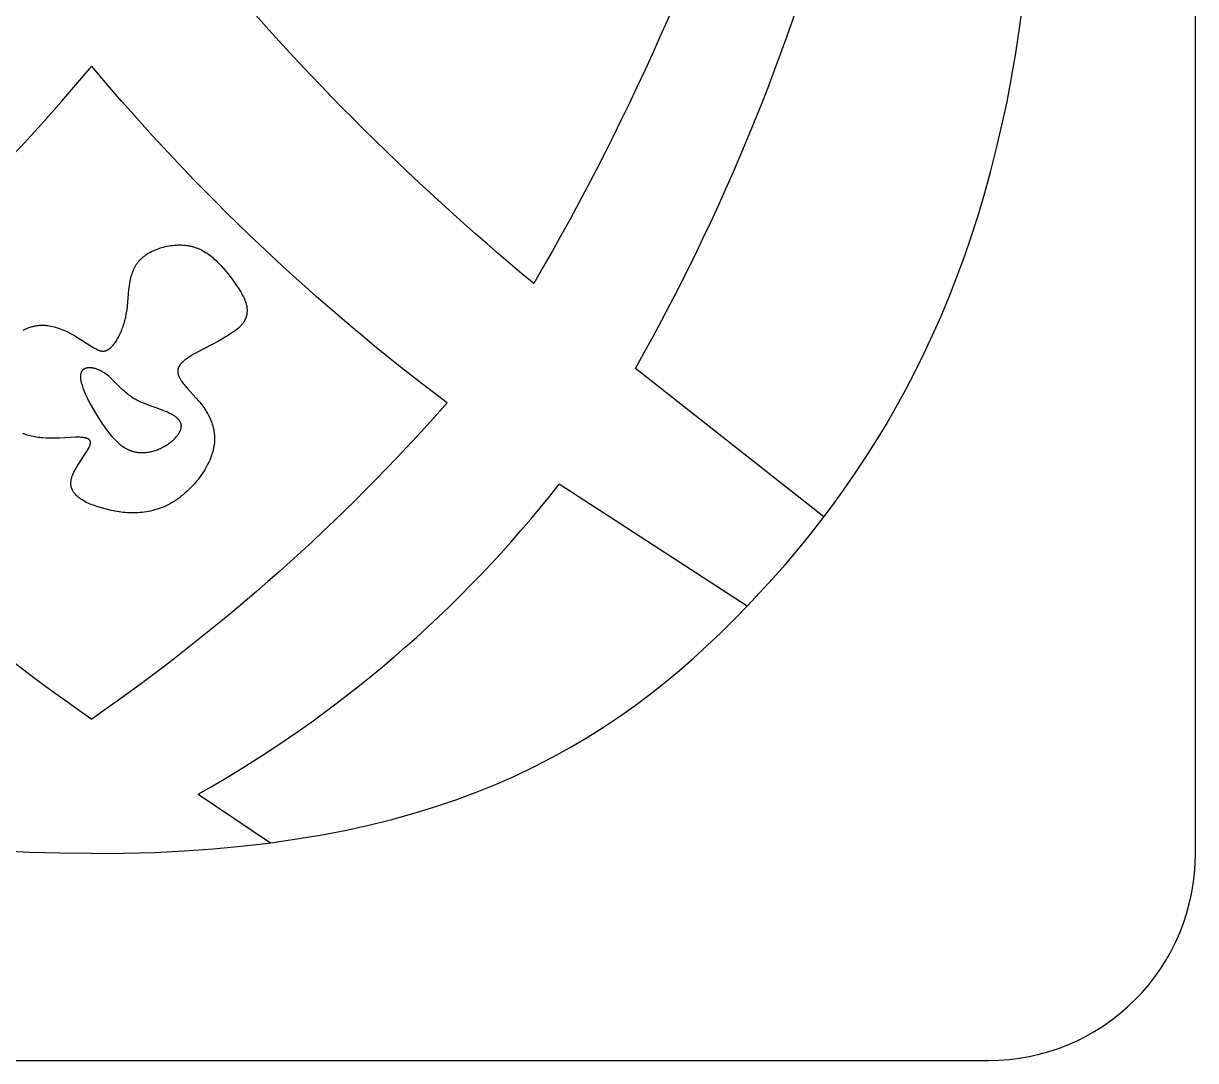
# Model space of a CAD drawing. Extents: x -66 to 16, y -52 to 43.
# Drawn here: x -0.99 to 16, y -3 to 12.03 of the extents above; entities that cross this region are included whole.
import ezdxf

# ---------------------------------------------------------------- set-up
doc = ezdxf.new("R2010")
doc.units = 0
doc.layers.add('CURVES', color=7, linetype='CONTINUOUS')
doc.layers.add('DEFAULT', color=7, linetype='CONTINUOUS')

msp = doc.modelspace()

# ---------------------------------------------------------------- linework, layer by layer
at = {"layer": 'CURVES'}
msp.add_lwpolyline([(-16, 0, 0.414214), (-13, -3), (13, -3, 0.414214), (16, 0), (16, 40, 0.414214), (13, 43), (-13, 43, 0.414214), (-16, 40)], format="xyb", close=True, dxfattribs=at)
msp.add_lwpolyline([(-16, 0, 0.414214), (-13, -3), (13, -3, 0.414214), (16, 0), (16, 40, 0.414214), (13, 43), (-13, 43, 0.414214), (-16, 40)], format="xyb", close=True, dxfattribs=at)
for points in [[(0, 0), (0.461, 0.004), (0.909, 0.017), (1.342, 0.039), (1.762, 0.069), (2.168, 0.106), (2.562, 0.152), (2.943, 0.206), (3.312, 0.267), (3.67, 0.336), (4.016, 0.411), (4.351, 0.495), (4.676, 0.584), (4.99, 0.681), (5.294, 0.785), (5.589, 0.894), (5.875, 1.01), (6.152, 1.133), (6.42, 1.261), (6.681, 1.395), (6.934, 1.534), (7.179, 1.679), (7.417, 1.829), (7.649, 1.984), (7.875, 2.145), (8.095, 2.309), (8.309, 2.479), (8.518, 2.653), (8.723, 2.831), (8.923, 3.014), (9.119, 3.2), (9.311, 3.39), (9.5, 3.583), (9.869, 3.981), (10.049, 4.185), (10.226, 4.393), (10.399, 4.605), (10.569, 4.822), (10.735, 5.042), (10.898, 5.267), (11.058, 5.496), (11.213, 5.73), (11.365, 5.969), (11.513, 6.213), (11.656, 6.461), (11.796, 6.715), (11.931, 6.975), (12.062, 7.24), (12.189, 7.51), (12.311, 7.786), (12.429, 8.068), (12.542, 8.356), (12.65, 8.651), (12.754, 8.951), (12.852, 9.258), (12.945, 9.572), (13.034, 9.892), (13.117, 10.219), (13.194, 10.553), (13.267, 10.894), (13.333, 11.243), (13.395, 11.599), (13.45, 11.962), (13.5, 12.333)], [(0, 0), (-0.461, 0.004), (-0.909, 0.017), (-1.342, 0.039)], [(0, 0), (-0.461, 0.004), (-0.909, 0.017), (-1.342, 0.039)]]:
    msp.add_lwpolyline(points, dxfattribs=at)
at = {"layer": 'DEFAULT'}
for p, q in [((10.612, 4.878), (7.881, 7.028)), ((9.5, 3.583), (6.775, 5.35)), ((1.542, 0.86), (2.59, 0.156))]:
    msp.add_line(p, q, dxfattribs=at)
for points in [[(0, 0), (0.461, 0.004), (0.909, 0.017), (1.342, 0.039), (1.762, 0.069), (2.168, 0.106), (2.562, 0.152), (2.943, 0.206), (3.312, 0.267), (3.67, 0.336), (4.016, 0.411), (4.351, 0.495), (4.676, 0.584), (4.99, 0.681), (5.294, 0.785), (5.589, 0.894), (5.875, 1.01), (6.152, 1.133), (6.42, 1.261), (6.681, 1.395), (6.934, 1.534), (7.179, 1.679), (7.417, 1.829), (7.649, 1.984), (7.875, 2.145), (8.095, 2.309), (8.309, 2.479), (8.518, 2.653), (8.723, 2.831), (8.923, 3.014), (9.119, 3.2), (9.311, 3.39), (9.5, 3.583), (9.869, 3.981), (10.049, 4.185), (10.226, 4.393), (10.399, 4.605), (10.569, 4.822), (10.735, 5.042), (10.898, 5.267), (11.058, 5.496), (11.213, 5.73), (11.365, 5.969), (11.513, 6.213), (11.656, 6.461), (11.796, 6.715), (11.931, 6.975), (12.062, 7.24), (12.189, 7.51), (12.311, 7.786), (12.429, 8.068), (12.542, 8.356), (12.65, 8.651), (12.754, 8.951), (12.852, 9.258), (12.945, 9.572), (13.034, 9.892), (13.117, 10.219), (13.194, 10.553), (13.267, 10.894), (13.333, 11.243), (13.395, 11.599), (13.45, 11.962), (13.5, 12.333)], [(-0.996, 7.582), (-0.985, 7.588), (-0.974, 7.593), (-0.964, 7.599), (-0.953, 7.604), (-0.942, 7.608), (-0.931, 7.613), (-0.92, 7.617), (-0.909, 7.621), (-0.898, 7.625), (-0.887, 7.629), (-0.876, 7.632), (-0.865, 7.635), (-0.853, 7.638), (-0.842, 7.641), (-0.831, 7.643), (-0.819, 7.646), (-0.808, 7.648), (-0.796, 7.65), (-0.785, 7.651), (-0.774, 7.652), (-0.762, 7.654), (-0.751, 7.654), (-0.739, 7.655), (-0.728, 7.655), (-0.716, 7.655), (-0.705, 7.655), (-0.693, 7.655), (-0.682, 7.655), (-0.67, 7.654), (-0.659, 7.653), (-0.648, 7.652), (-0.636, 7.65), (-0.613, 7.647), (-0.591, 7.643), (-0.568, 7.638), (-0.546, 7.632), (-0.523, 7.626), (-0.501, 7.619), (-0.479, 7.612), (-0.457, 7.604), (-0.436, 7.595), (-0.414, 7.587), (-0.393, 7.577), (-0.372, 7.568), (-0.331, 7.548), (-0.29, 7.527), (-0.251, 7.505), (-0.214, 7.483), (-0.143, 7.439), (0.004, 7.344), (0.028, 7.33), (0.051, 7.317), (0.062, 7.311), (0.073, 7.305), (0.083, 7.3), (0.093, 7.296), (0.098, 7.294), (0.103, 7.292), (0.108, 7.29), (0.113, 7.289), (0.118, 7.287), (0.123, 7.286), (0.127, 7.284), (0.132, 7.283), (0.137, 7.282), (0.141, 7.282), (0.146, 7.281), (0.151, 7.28), (0.155, 7.28), (0.16, 7.28), (0.164, 7.279), (0.168, 7.28), (0.173, 7.28), (0.177, 7.28), (0.179, 7.28), (0.182, 7.281), (0.184, 7.281), (0.186, 7.281), (0.188, 7.282), (0.19, 7.282), (0.193, 7.282), (0.195, 7.283), (0.197, 7.283), (0.199, 7.284), (0.203, 7.285), (0.208, 7.287), (0.212, 7.288), (0.216, 7.29), (0.221, 7.292), (0.225, 7.294), (0.229, 7.297), (0.234, 7.299), (0.238, 7.302), (0.243, 7.304), (0.247, 7.307), (0.251, 7.311), (0.256, 7.314), (0.26, 7.318), (0.265, 7.321), (0.269, 7.325), (0.274, 7.329), (0.279, 7.334), (0.283, 7.338), (0.292, 7.347), (0.302, 7.357), (0.311, 7.368), (0.32, 7.38), (0.329, 7.392), (0.338, 7.404), (0.348, 7.417), (0.357, 7.431), (0.366, 7.446), (0.375, 7.461), (0.383, 7.476), (0.392, 7.492), (0.401, 7.509), (0.409, 7.526), (0.417, 7.544), (0.425, 7.562), (0.433, 7.58), (0.441, 7.599), (0.448, 7.619), (0.455, 7.639), (0.462, 7.659), (0.469, 7.68), (0.475, 7.701), (0.481, 7.722), (0.486, 7.744), (0.492, 7.766), (0.496, 7.788), (0.501, 7.811), (0.505, 7.834), (0.512, 7.881), (0.518, 7.929), (0.54, 8.174), (0.546, 8.223), (0.553, 8.271), (0.557, 8.295), (0.562, 8.318), (0.567, 8.342), (0.573, 8.365), (0.58, 8.387), (0.587, 8.409), (0.591, 8.42), (0.595, 8.431), (0.599, 8.442), (0.603, 8.453), (0.608, 8.463), (0.612, 8.474), (0.617, 8.484), (0.623, 8.494), (0.628, 8.505), (0.634, 8.515), (0.64, 8.524), (0.646, 8.534), (0.652, 8.544), (0.659, 8.553), (0.666, 8.563), (0.673, 8.572), (0.68, 8.581), (0.688, 8.59), (0.696, 8.598), (0.704, 8.607), (0.713, 8.615), (0.721, 8.624), (0.73, 8.632), (0.74, 8.64), (0.749, 8.648), (0.759, 8.655), (0.768, 8.663), (0.778, 8.67), (0.789, 8.677), (0.799, 8.684), (0.81, 8.691), (0.82, 8.698), (0.831, 8.704), (0.842, 8.71), (0.865, 8.723), (0.888, 8.734), (0.912, 8.745), (0.937, 8.755), (0.961, 8.764), (0.987, 8.773), (1.012, 8.781), (1.038, 8.788), (1.064, 8.795), (1.091, 8.8), (1.117, 8.805), (1.144, 8.809), (1.17, 8.813), (1.197, 8.816), (1.224, 8.817), (1.25, 8.818), (1.277, 8.819), (1.303, 8.818), (1.329, 8.817), (1.355, 8.814), (1.38, 8.811), (1.392, 8.809), (1.405, 8.807), (1.417, 8.805), (1.429, 8.803), (1.442, 8.8), (1.454, 8.797), (1.465, 8.794), (1.477, 8.79), (1.489, 8.787), (1.5, 8.783), (1.512, 8.779), (1.523, 8.775), (1.534, 8.771), (1.546, 8.766), (1.557, 8.761), (1.567, 8.756), (1.589, 8.746), (1.61, 8.735), (1.631, 8.723), (1.651, 8.711), (1.671, 8.698), (1.691, 8.684), (1.71, 8.67), (1.729, 8.655), (1.748, 8.64), (1.767, 8.624), (1.785, 8.608), (1.803, 8.591), (1.82, 8.574), (1.838, 8.556), (1.872, 8.52), (1.906, 8.482), (1.938, 8.443), (1.971, 8.403), (2.034, 8.321), (2.095, 8.237), (2.124, 8.195), (2.151, 8.153), (2.164, 8.131), (2.176, 8.11), (2.187, 8.088), (2.198, 8.067), (2.208, 8.046), (2.213, 8.035), (2.217, 8.024), (2.221, 8.014), (2.225, 8.003), (2.229, 7.992), (2.232, 7.982), (2.236, 7.971), (2.239, 7.96), (2.241, 7.95), (2.244, 7.939), (2.246, 7.929), (2.247, 7.918), (2.249, 7.908), (2.25, 7.897), (2.251, 7.887), (2.252, 7.876), (2.252, 7.866), (2.252, 7.855), (2.251, 7.845), (2.25, 7.834), (2.25, 7.829), (2.249, 7.824), (2.248, 7.819), (2.247, 7.814), (2.246, 7.808), (2.245, 7.803), (2.244, 7.798), (2.243, 7.793), (2.242, 7.788), (2.24, 7.783), (2.239, 7.778), (2.237, 7.773), (2.235, 7.767), (2.234, 7.762), (2.232, 7.757), (2.23, 7.752), (2.227, 7.747), (2.225, 7.742), (2.223, 7.737), (2.22, 7.732), (2.218, 7.727), (2.215, 7.722), (2.212, 7.717), (2.209, 7.712), (2.206, 7.707), (2.203, 7.702), (2.196, 7.692), (2.189, 7.682), (2.182, 7.672), (2.173, 7.663), (2.165, 7.653), (2.156, 7.643), (2.146, 7.633), (2.136, 7.624), (2.126, 7.614), (2.115, 7.605), (2.103, 7.595), (2.091, 7.586), (2.079, 7.576), (2.054, 7.558), (2.027, 7.539), (1.999, 7.521), (1.97, 7.503), (1.909, 7.467), (1.846, 7.431), (1.524, 7.262), (1.467, 7.229), (1.44, 7.213), (1.414, 7.196), (1.389, 7.18), (1.367, 7.164), (1.356, 7.156), (1.346, 7.148), (1.336, 7.14), (1.326, 7.132), (1.318, 7.124), (1.309, 7.116), (1.301, 7.108), (1.298, 7.104), (1.294, 7.1), (1.291, 7.096), (1.287, 7.092), (1.284, 7.088), (1.281, 7.084), (1.278, 7.081), (1.275, 7.077), (1.273, 7.073), (1.27, 7.069), (1.268, 7.065), (1.266, 7.061), (1.264, 7.057), (1.262, 7.053), (1.26, 7.049), (1.258, 7.045), (1.256, 7.041), (1.255, 7.037), (1.254, 7.033), (1.252, 7.029), (1.251, 7.025), (1.25, 7.021), (1.249, 7.017), (1.248, 7.013), (1.248, 7.009), (1.247, 7.005), (1.247, 7.002), (1.246, 6.998), (1.246, 6.994), (1.246, 6.99), (1.246, 6.986), (1.246, 6.982), (1.246, 6.978), (1.246, 6.974), (1.247, 6.97), (1.247, 6.966), (1.248, 6.962), (1.248, 6.958), (1.249, 6.954), (1.25, 6.95), (1.251, 6.946), (1.252, 6.942), (1.253, 6.938), (1.254, 6.934), (1.256, 6.93), (1.257, 6.926), (1.259, 6.922), (1.26, 6.918), (1.263, 6.91), (1.267, 6.902), (1.271, 6.894), (1.275, 6.886), (1.28, 6.878), (1.285, 6.87), (1.29, 6.861), (1.295, 6.853), (1.301, 6.845), (1.313, 6.828), (1.325, 6.812), (1.339, 6.795), (1.353, 6.778), (1.383, 6.744), (1.516, 6.6), (1.549, 6.562), (1.565, 6.542), (1.581, 6.523), (1.596, 6.503), (1.611, 6.483), (1.625, 6.462), (1.639, 6.441), (1.653, 6.42), (1.665, 6.399), (1.678, 6.378), (1.69, 6.356), (1.701, 6.334), (1.711, 6.312), (1.721, 6.289), (1.73, 6.266), (1.739, 6.243), (1.746, 6.22), (1.754, 6.197), (1.76, 6.173), (1.765, 6.149), (1.768, 6.137), (1.77, 6.125), (1.772, 6.112), (1.774, 6.1), (1.775, 6.088), (1.776, 6.075), (1.777, 6.063), (1.778, 6.05), (1.779, 6.038), (1.779, 6.025), (1.78, 6.012), (1.78, 5.999), (1.779, 5.986), (1.779, 5.973), (1.778, 5.96), (1.777, 5.947), (1.775, 5.934), (1.774, 5.921), (1.772, 5.908), (1.77, 5.894), (1.767, 5.881), (1.765, 5.868), (1.762, 5.854), (1.759, 5.84), (1.755, 5.827), (1.751, 5.813), (1.747, 5.799), (1.743, 5.785), (1.733, 5.758), (1.723, 5.73), (1.711, 5.701), (1.698, 5.673), (1.684, 5.645), (1.67, 5.617), (1.654, 5.588), (1.637, 5.56), (1.62, 5.532), (1.601, 5.504), (1.582, 5.477), (1.562, 5.449), (1.541, 5.422), (1.52, 5.395), (1.498, 5.369), (1.475, 5.343), (1.451, 5.318), (1.427, 5.293), (1.402, 5.268), (1.377, 5.245), (1.351, 5.221), (1.324, 5.199), (1.297, 5.177), (1.27, 5.156), (1.242, 5.136), (1.214, 5.117), (1.185, 5.098), (1.156, 5.081), (1.127, 5.064), (1.097, 5.049), (1.068, 5.035), (1.038, 5.021), (1.008, 5.009), (0.977, 4.998), (0.947, 4.988), (0.916, 4.979), (0.885, 4.971), (0.854, 4.963), (0.823, 4.957), (0.792, 4.952), (0.761, 4.947), (0.73, 4.944), (0.7, 4.941), (0.669, 4.939), (0.638, 4.937), (0.607, 4.937), (0.576, 4.937), (0.546, 4.938), (0.516, 4.939), (0.486, 4.941), (0.456, 4.944), (0.426, 4.947), (0.397, 4.951), (0.367, 4.955), (0.339, 4.96), (0.282, 4.971), (0.227, 4.984), (0.173, 4.998), (0.121, 5.013), (0.072, 5.029), (0.024, 5.046), (0.001, 5.055), (-0.021, 5.064), (-0.043, 5.073), (-0.064, 5.083), (-0.084, 5.093), (-0.103, 5.104), (-0.122, 5.114), (-0.14, 5.125), (-0.157, 5.136), (-0.165, 5.142), (-0.173, 5.148), (-0.181, 5.154), (-0.189, 5.159), (-0.196, 5.165), (-0.204, 5.172), (-0.211, 5.178), (-0.217, 5.184), (-0.224, 5.19), (-0.23, 5.197), (-0.236, 5.203), (-0.242, 5.21), (-0.248, 5.216), (-0.253, 5.223), (-0.258, 5.23), (-0.263, 5.237), (-0.267, 5.244), (-0.272, 5.251), (-0.276, 5.258), (-0.279, 5.265), (-0.283, 5.273), (-0.285, 5.276), (-0.286, 5.28), (-0.288, 5.284), (-0.289, 5.288), (-0.291, 5.291), (-0.292, 5.295), (-0.293, 5.299), (-0.294, 5.303), (-0.295, 5.307), (-0.296, 5.311), (-0.297, 5.314), (-0.298, 5.318), (-0.299, 5.322), (-0.3, 5.326), (-0.3, 5.33), (-0.301, 5.334), (-0.302, 5.338), (-0.302, 5.343), (-0.302, 5.347), (-0.303, 5.351), (-0.303, 5.355), (-0.303, 5.359), (-0.303, 5.363), (-0.303, 5.367), (-0.303, 5.372), (-0.303, 5.376), (-0.303, 5.38), (-0.302, 5.385), (-0.301, 5.393), (-0.3, 5.402), (-0.299, 5.411), (-0.297, 5.42), (-0.295, 5.429), (-0.292, 5.438), (-0.29, 5.447), (-0.287, 5.457), (-0.283, 5.466), (-0.28, 5.476), (-0.276, 5.485), (-0.272, 5.495), (-0.268, 5.504), (-0.259, 5.524), (-0.249, 5.543), (-0.238, 5.563), (-0.227, 5.583), (-0.216, 5.602), (-0.192, 5.642), (-0.093, 5.793), (-0.071, 5.827), (-0.061, 5.844), (-0.052, 5.859), (-0.044, 5.875), (-0.04, 5.882), (-0.037, 5.89), (-0.034, 5.897), (-0.031, 5.904), (-0.028, 5.911), (-0.025, 5.917), (-0.023, 5.924), (-0.022, 5.927), (-0.022, 5.93), (-0.021, 5.933), (-0.02, 5.936), (-0.019, 5.939), (-0.019, 5.942), (-0.018, 5.945), (-0.018, 5.948), (-0.018, 5.95), (-0.018, 5.953), (-0.017, 5.956), (-0.017, 5.957), (-0.017, 5.958), (-0.018, 5.959), (-0.018, 5.961), (-0.018, 5.962), (-0.018, 5.963), (-0.018, 5.964), (-0.018, 5.966), (-0.018, 5.967), (-0.018, 5.968), (-0.019, 5.969), (-0.019, 5.97), (-0.019, 5.972), (-0.019, 5.973), (-0.02, 5.974), (-0.02, 5.975), (-0.021, 5.976), (-0.021, 5.977), (-0.021, 5.978), (-0.022, 5.979), (-0.022, 5.98), (-0.023, 5.981), (-0.023, 5.982), (-0.024, 5.983), (-0.024, 5.984), (-0.025, 5.985), (-0.025, 5.986), (-0.026, 5.987), (-0.027, 5.988), (-0.027, 5.989), (-0.028, 5.99), (-0.029, 5.991), (-0.03, 5.992), (-0.03, 5.992), (-0.031, 5.993), (-0.032, 5.994), (-0.033, 5.995), (-0.034, 5.996), (-0.034, 5.997), (-0.035, 5.997), (-0.036, 5.998), (-0.037, 5.999), (-0.038, 6), (-0.039, 6.001), (-0.041, 6.002), (-0.043, 6.003), (-0.045, 6.005), (-0.047, 6.006), (-0.05, 6.008), (-0.052, 6.009), (-0.055, 6.01), (-0.057, 6.011), (-0.06, 6.012), (-0.062, 6.013), (-0.065, 6.014), (-0.068, 6.016), (-0.071, 6.016), (-0.074, 6.017), (-0.077, 6.018), (-0.083, 6.02), (-0.09, 6.022), (-0.097, 6.023), (-0.104, 6.024), (-0.111, 6.026), (-0.119, 6.027), (-0.127, 6.028), (-0.143, 6.029), (-0.16, 6.03), (-0.178, 6.031), (-0.197, 6.031), (-0.237, 6.031), (-0.467, 6.021), (-0.566, 6.018), (-0.615, 6.018), (-0.663, 6.02), (-0.711, 6.022), (-0.735, 6.024), (-0.758, 6.027), (-0.781, 6.03), (-0.804, 6.033), (-0.827, 6.037), (-0.85, 6.041), (-0.872, 6.046), (-0.894, 6.052), (-0.916, 6.058), (-0.937, 6.064), (-0.958, 6.072), (-0.968, 6.076), (-0.979, 6.08), (-0.989, 6.084), (-0.999, 6.089)]]:
    msp.add_lwpolyline(points, dxfattribs=at)
msp.add_lwpolyline([(0.528, 5.853), (0.536, 5.849), (0.544, 5.846), (0.552, 5.843), (0.56, 5.84), (0.568, 5.837), (0.576, 5.834), (0.584, 5.831), (0.592, 5.829), (0.6, 5.827), (0.609, 5.824), (0.617, 5.822), (0.625, 5.821), (0.641, 5.817), (0.658, 5.815), (0.674, 5.813), (0.691, 5.811), (0.708, 5.81), (0.724, 5.809), (0.741, 5.81), (0.758, 5.81), (0.774, 5.811), (0.791, 5.813), (0.807, 5.815), (0.824, 5.817), (0.84, 5.82), (0.856, 5.823), (0.873, 5.827), (0.889, 5.831), (0.905, 5.836), (0.921, 5.841), (0.937, 5.846), (0.952, 5.852), (0.968, 5.858), (0.983, 5.865), (0.998, 5.871), (1.013, 5.878), (1.028, 5.886), (1.042, 5.894), (1.057, 5.902), (1.071, 5.91), (1.085, 5.918), (1.098, 5.927), (1.111, 5.936), (1.124, 5.945), (1.137, 5.955), (1.149, 5.965), (1.161, 5.974), (1.173, 5.984), (1.184, 5.994), (1.195, 6.005), (1.205, 6.015), (1.215, 6.025), (1.224, 6.036), (1.233, 6.046), (1.241, 6.057), (1.249, 6.068), (1.257, 6.078), (1.26, 6.084), (1.264, 6.089), (1.267, 6.094), (1.27, 6.1), (1.273, 6.105), (1.276, 6.11), (1.278, 6.116), (1.281, 6.121), (1.283, 6.126), (1.285, 6.131), (1.287, 6.137), (1.289, 6.142), (1.291, 6.147), (1.292, 6.152), (1.294, 6.157), (1.295, 6.163), (1.296, 6.168), (1.297, 6.173), (1.298, 6.178), (1.298, 6.183), (1.298, 6.185), (1.298, 6.188), (1.299, 6.19), (1.299, 6.193), (1.299, 6.195), (1.299, 6.198), (1.298, 6.2), (1.298, 6.203), (1.298, 6.205), (1.298, 6.207), (1.298, 6.21), (1.297, 6.212), (1.297, 6.215), (1.297, 6.217), (1.296, 6.219), (1.296, 6.222), (1.295, 6.224), (1.294, 6.226), (1.294, 6.229), (1.293, 6.231), (1.292, 6.233), (1.292, 6.235), (1.291, 6.238), (1.29, 6.24), (1.289, 6.242), (1.288, 6.244), (1.287, 6.247), (1.286, 6.249), (1.284, 6.253), (1.281, 6.258), (1.279, 6.262), (1.276, 6.266), (1.273, 6.27), (1.27, 6.274), (1.267, 6.279), (1.264, 6.283), (1.26, 6.287), (1.257, 6.291), (1.253, 6.295), (1.249, 6.299), (1.245, 6.303), (1.241, 6.306), (1.237, 6.31), (1.233, 6.314), (1.228, 6.318), (1.223, 6.321), (1.214, 6.329), (1.204, 6.336), (1.193, 6.343), (1.183, 6.35), (1.171, 6.356), (1.16, 6.363), (1.148, 6.37), (1.123, 6.382), (1.098, 6.394), (1.071, 6.406), (1.044, 6.417), (0.989, 6.438), (0.821, 6.497), (0.765, 6.519), (0.737, 6.53), (0.71, 6.542), (0.682, 6.555), (0.655, 6.568), (0.628, 6.583), (0.615, 6.591), (0.602, 6.599), (0.588, 6.607), (0.575, 6.616), (0.562, 6.625), (0.549, 6.635), (0.536, 6.644), (0.524, 6.655), (0.498, 6.676), (0.473, 6.698), (0.448, 6.721), (0.301, 6.865), (0.276, 6.888), (0.251, 6.91), (0.226, 6.93), (0.213, 6.94), (0.201, 6.95), (0.188, 6.959), (0.175, 6.968), (0.162, 6.976), (0.149, 6.984), (0.136, 6.991), (0.123, 6.998), (0.109, 7.005), (0.096, 7.01), (0.083, 7.016), (0.07, 7.02), (0.063, 7.023), (0.057, 7.025), (0.05, 7.027), (0.044, 7.028), (0.037, 7.03), (0.031, 7.031), (0.024, 7.033), (0.018, 7.034), (0.012, 7.035), (0.005, 7.036), (-0.001, 7.037), (-0.007, 7.037), (-0.013, 7.038), (-0.019, 7.038), (-0.025, 7.038), (-0.031, 7.039), (-0.037, 7.038), (-0.042, 7.038), (-0.048, 7.038), (-0.053, 7.037), (-0.059, 7.037), (-0.064, 7.036), (-0.069, 7.035), (-0.075, 7.034), (-0.08, 7.032), (-0.082, 7.032), (-0.085, 7.031), (-0.087, 7.03), (-0.089, 7.029), (-0.092, 7.028), (-0.094, 7.027), (-0.096, 7.027), (-0.099, 7.026), (-0.101, 7.024), (-0.103, 7.023), (-0.105, 7.022), (-0.108, 7.021), (-0.11, 7.02), (-0.112, 7.019), (-0.114, 7.017), (-0.116, 7.016), (-0.118, 7.015), (-0.12, 7.013), (-0.122, 7.012), (-0.124, 7.011), (-0.125, 7.009), (-0.127, 7.007), (-0.129, 7.006), (-0.131, 7.004), (-0.132, 7.003), (-0.134, 7.001), (-0.136, 6.999), (-0.137, 6.997), (-0.139, 6.995), (-0.14, 6.993), (-0.142, 6.992), (-0.143, 6.99), (-0.145, 6.988), (-0.146, 6.986), (-0.147, 6.983), (-0.148, 6.981), (-0.15, 6.979), (-0.151, 6.977), (-0.152, 6.975), (-0.153, 6.972), (-0.154, 6.97), (-0.155, 6.967), (-0.156, 6.965), (-0.157, 6.963), (-0.158, 6.96), (-0.159, 6.957), (-0.159, 6.955), (-0.16, 6.952), (-0.161, 6.949), (-0.161, 6.947), (-0.162, 6.944), (-0.162, 6.941), (-0.163, 6.938), (-0.163, 6.935), (-0.164, 6.932), (-0.164, 6.929), (-0.164, 6.923), (-0.165, 6.917), (-0.165, 6.91), (-0.164, 6.903), (-0.164, 6.897), (-0.164, 6.89), (-0.163, 6.882), (-0.162, 6.875), (-0.161, 6.868), (-0.16, 6.86), (-0.158, 6.852), (-0.155, 6.836), (-0.151, 6.82), (-0.146, 6.803), (-0.141, 6.786), (-0.135, 6.768), (-0.129, 6.749), (-0.122, 6.731), (-0.115, 6.712), (-0.098, 6.673), (-0.08, 6.633), (-0.061, 6.592), (-0.04, 6.55), (-0.018, 6.508), (0.03, 6.424), (0.079, 6.341), (0.13, 6.26), (0.156, 6.221), (0.183, 6.183), (0.209, 6.146), (0.236, 6.11), (0.263, 6.076), (0.291, 6.044), (0.305, 6.028), (0.319, 6.013), (0.333, 5.998), (0.347, 5.984), (0.362, 5.97), (0.376, 5.956), (0.391, 5.943), (0.406, 5.931), (0.421, 5.919), (0.436, 5.908), (0.451, 5.897), (0.466, 5.887), (0.481, 5.878), (0.497, 5.869), (0.504, 5.865), (0.512, 5.861), (0.52, 5.857)], close=True, dxfattribs=at)
at = {"layer": 'DEFAULT', "extrusion": (0, 0, -1)}
for centre, radius, start, end in [((24.611, 26.397), 35.931, 196.6529, 210.3166), ((-29.839, 36.573), 36.752, 309.6109, 320.6699), ((-23.56, 31.124), 30.72, 306.8164, 320.0788), ((16.163, 25.303), 28.402, 221.3729, 235.315)]:
    msp.add_arc(centre, radius, start, end, dxfattribs=at)
at = {"layer": 'DEFAULT'}
for centre, radius, start, end in [((-18.919, 22.173), 30.782, 330.5283, 346.325), ((-23.56, 31.124), 30.72, 306.8164, 320.0788), ((16.163, 25.303), 28.402, 221.3729, 235.315), ((-7.075, 16.199), 17.593, 299.3259, 321.9273)]:
    msp.add_arc(centre, radius, start, end, dxfattribs=at)

doc.saveas('drawing.dxf')
